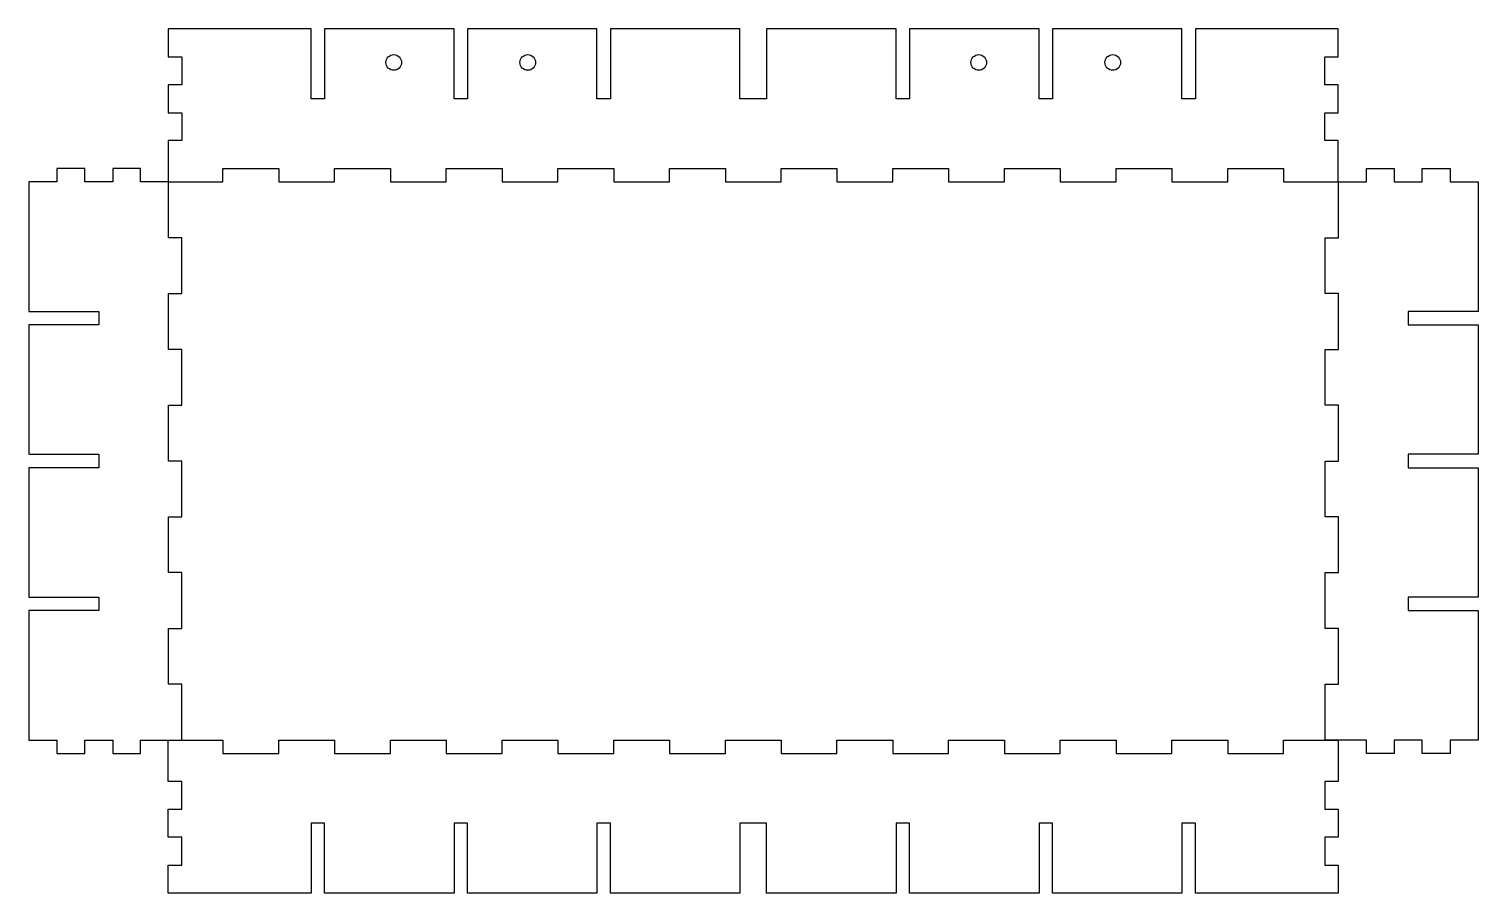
# Model space of a CAD drawing. Extents: x -31 to 293, y -31 to 162.
import ezdxf

# ---------------------------------------------------------------- set-up
doc = ezdxf.new("R2010")
doc.units = 0

# ---------------------------------------------------------------- blocks, each defined once
blk = doc.blocks.new('SKETCH002')
at = {"color": 7}
blk.add_lwpolyline([(-0.05217, 162.229296), (-0.05217, 155.979296), (2.94783, 155.979296), (2.94783, 149.729296), (-0.05217, 149.729296), (-0.05217, 143.479296), (2.94783, 143.479296), (2.94783, 137.229296), (-0.05217, 137.229296), (-0.05217, 127.979296), (12.19783, 127.979296), (12.19783, 130.979296), (24.69783, 130.979296), (24.69783, 127.979296), (37.19783, 127.979296), (37.19783, 130.979296), (49.69783, 130.979296), (49.69783, 127.979296), (62.19783, 127.979296), (62.19783, 130.979296), (74.69783, 130.979296), (74.69783, 127.979296), (87.19783, 127.979296), (87.19783, 130.979296), (99.69783, 130.979296), (99.69783, 127.979296), (112.19783, 127.979296), (112.19783, 130.979296), (124.69783, 130.979296), (124.69783, 127.979296), (137.19783, 127.979296), (137.19783, 130.979296), (149.69783, 130.979296), (149.69783, 127.979296), (162.19783, 127.979296), (162.19783, 130.979296), (174.69783, 130.979296), (174.69783, 127.979296), (187.19783, 127.979296), (187.19783, 130.979296), (199.69783, 130.979296), (199.69783, 127.979296), (212.19783, 127.979296), (212.19783, 130.979296), (224.69783, 130.979296), (224.69783, 127.979296), (237.19783, 127.979296), (237.19783, 130.979296), (249.69783, 130.979296), (249.69783, 127.979296), (261.94783, 127.979296), (261.94783, 137.229296), (258.94783, 137.229296), (258.94783, 143.479296), (261.94783, 143.479296), (261.94783, 149.729296), (258.94783, 149.729296), (258.94783, 155.979296), (261.94783, 155.979296), (261.94783, 162.229296), (229.94783, 162.229296), (229.94783, 146.604296), (226.94783, 146.604296), (226.94783, 162.229296), (197.94783, 162.229296), (197.94783, 146.604296), (194.94783, 146.604296), (194.94783, 162.229296), (165.94783, 162.229296), (165.94783, 146.604296), (162.94783, 146.604296), (162.94783, 162.229296), (133.94783, 162.229296), (133.94783, 146.604296), (127.94783, 146.604296), (127.94783, 162.229296), (98.94783, 162.229296), (98.94783, 146.604296), (95.94783, 146.604296), (95.94783, 162.229296), (66.94783, 162.229296), (66.94783, 146.604296), (63.94783, 146.604296), (63.94783, 162.229296), (34.94783, 162.229296), (34.94783, 146.604296), (31.94783, 146.604296), (31.94783, 162.229296)], close=True, dxfattribs=at)
for centre in [(50.44783, 154.729296), (80.44783, 154.729296), (181.44783, 154.729296), (211.44783, 154.729296)]:
    blk.add_circle(centre, 1.75, dxfattribs=at)

msp = doc.modelspace()

# ---------------------------------------------------------------- linework, layer by layer
at = {"color": 7}
for points in [[(-31.25, 3), (-24.997503, 3), (-24.997503, 0), (-18.747503, 0), (-18.747503, 3), (-12.497503, 3), (-12.497503, 0), (-6.247503, 0), (-6.247503, 3), (3, 3), (3, 15.5), (0, 15.5), (0, 28), (3, 28), (3, 40.5), (0, 40.5), (0, 53), (3, 53), (3, 65.5), (0, 65.5), (0, 78), (3, 78), (3, 90.5), (0, 90.5), (0, 103), (3, 103), (3, 115.5), (0, 115.5), (0, 128), (-6.25, 128), (-6.25, 131), (-12.5, 131), (-12.5, 128), (-18.75, 128), (-18.75, 131), (-25, 131), (-25, 128), (-31.25, 128), (-31.25, 99), (-15.625, 99), (-15.625, 96), (-31.25, 96), (-31.25, 67), (-15.625, 67), (-15.625, 64), (-31.25, 64), (-31.25, 35), (-15.625, 35), (-15.625, 32), (-31.25, 32)], [(293.25, 3), (286.997503, 3), (286.997503, 0), (280.747503, 0), (280.747503, 3), (274.497503, 3), (274.497503, 0), (268.247503, 0), (268.247503, 3), (259, 3), (259, 15.5), (262, 15.5), (262, 28), (259, 28), (259, 40.5), (262, 40.5), (262, 53), (259, 53), (259, 65.5), (262, 65.5), (262, 78), (259, 78), (259, 90.5), (262, 90.5), (262, 103), (259, 103), (259, 115.5), (262, 115.5), (262, 128), (268.25, 128), (268.25, 131), (274.5, 131), (274.5, 128), (280.75, 128), (280.75, 131), (287, 131), (287, 128), (293.25, 128), (293.25, 99), (277.625, 99), (277.625, 96), (293.25, 96), (293.25, 67), (277.625, 67), (277.625, 64), (293.25, 64), (293.25, 35), (277.625, 35), (277.625, 32), (293.25, 32)], [(-0.05217, -31.229296), (-0.05217, -24.979296), (2.94783, -24.979296), (2.94783, -18.729296), (-0.05217, -18.729296), (-0.05217, -12.479296), (2.94783, -12.479296), (2.94783, -6.229296), (-0.05217, -6.229296), (-0.05217, 3.020704), (12.19783, 3.020704), (12.19783, 0.020704), (24.69783, 0.020704), (24.69783, 3.020704), (37.19783, 3.020704), (37.19783, 0.020704), (49.69783, 0.020704), (49.69783, 3.020704), (62.19783, 3.020704), (62.19783, 0.020704), (74.69783, 0.020704), (74.69783, 3.020704), (87.19783, 3.020704), (87.19783, 0.020704), (99.69783, 0.020704), (99.69783, 3.020704), (112.19783, 3.020704), (112.19783, 0.020704), (124.69783, 0.020704), (124.69783, 3.020704), (137.19783, 3.020704), (137.19783, 0.020704), (149.69783, 0.020704), (149.69783, 3.020704), (162.19783, 3.020704), (162.19783, 0.020704), (174.69783, 0.020704), (174.69783, 3.020704), (187.19783, 3.020704), (187.19783, 0.020704), (199.69783, 0.020704), (199.69783, 3.020704), (212.19783, 3.020704), (212.19783, 0.020704), (224.69783, 0.020704), (224.69783, 3.020704), (237.19783, 3.020704), (237.19783, 0.020704), (249.69783, 0.020704), (249.69783, 3.020704), (261.94783, 3.020704), (261.94783, -6.229296), (258.94783, -6.229296), (258.94783, -12.479296), (261.94783, -12.479296), (261.94783, -18.729296), (258.94783, -18.729296), (258.94783, -24.979296), (261.94783, -24.979296), (261.94783, -31.229296), (229.94783, -31.229296), (229.94783, -15.604296), (226.94783, -15.604296), (226.94783, -31.229296), (197.94783, -31.229296), (197.94783, -15.604296), (194.94783, -15.604296), (194.94783, -31.229296), (165.94783, -31.229296), (165.94783, -15.604296), (162.94783, -15.604296), (162.94783, -31.229296), (133.94783, -31.229296), (133.94783, -15.604296), (127.94783, -15.604296), (127.94783, -31.229296), (98.94783, -31.229296), (98.94783, -15.604296), (95.94783, -15.604296), (95.94783, -31.229296), (66.94783, -31.229296), (66.94783, -15.604296), (63.94783, -15.604296), (63.94783, -31.229296), (34.94783, -31.229296), (34.94783, -15.604296), (31.94783, -15.604296), (31.94783, -31.229296)]]:
    msp.add_lwpolyline(points, close=True, dxfattribs=at)

# ---------------------------------------------------------------- block references
msp.add_blockref('SKETCH002', (0, 0))

doc.saveas('drawing.dxf')
